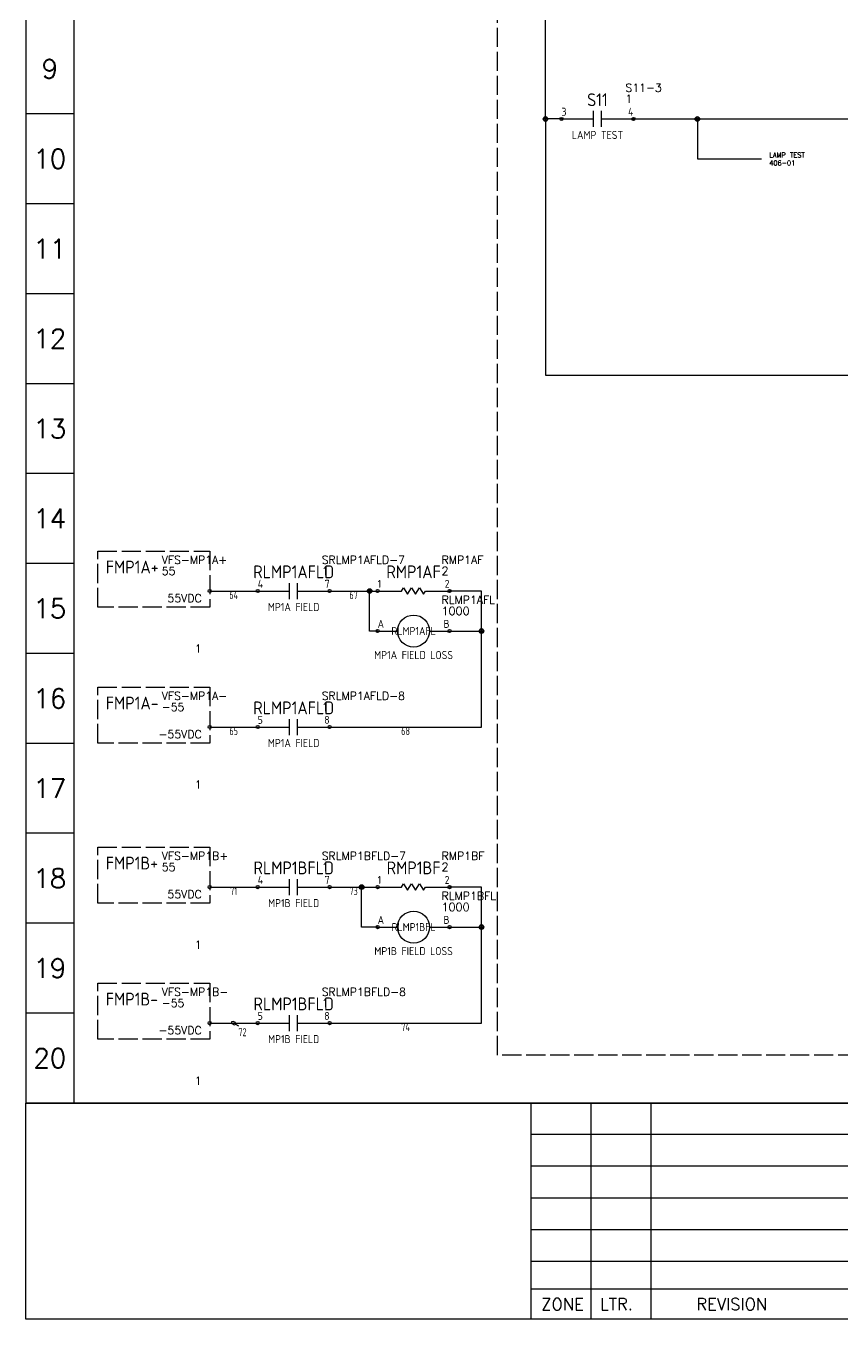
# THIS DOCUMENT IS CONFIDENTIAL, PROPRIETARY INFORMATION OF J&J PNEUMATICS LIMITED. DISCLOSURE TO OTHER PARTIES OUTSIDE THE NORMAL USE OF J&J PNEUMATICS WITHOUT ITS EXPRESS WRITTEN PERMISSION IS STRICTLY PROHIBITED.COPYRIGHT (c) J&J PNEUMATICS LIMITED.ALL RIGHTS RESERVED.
# Model space of a CAD drawing. Header units: millimetres. Extents: x 0 to 1020, y 0 to 646.
# Drawn here: x 0 to 255.3, y 0 to 404.1 of the extents above; entities that cross this region are included whole.
import ezdxf
from ezdxf.enums import TextEntityAlignment as Align

# ---------------------------------------------------------------- set-up
doc = ezdxf.new("R2010")
doc.units = ezdxf.units.MM
doc.header["$LTSCALE"] = 0.5
doc.linetypes.add('ACAD_ISO02W100', pattern=[15, 12, -3])
for name, color, linetype in [('LOCBOX', 7, 'ACAD_ISO02W100'), ('NETLIST', 50, 'Continuous'), ('OUTLINE_0', 7, 'Continuous'), ('OUTLINE_GRID', 7, 'Continuous'), ('SYMS', 7, 'Continuous'), ('WIRENO', 7, 'Continuous'), ('WIRES', 7, 'Continuous')]:
    doc.layers.add(name, color=color, linetype=linetype)
doc.styles.get("Standard").update_dxf_attribs({"font": 'txt.shx', "bigfont": 'gbcbig.shx'})
doc.styles.add('WD', font='romans.shx', dxfattribs={"bigfont": 'gbcbig.shx'})
doc.styles.add('WD_IEC', font='isocp2.shx', dxfattribs={"width": 0.9, "height": 4})

# ---------------------------------------------------------------- blocks, each defined once
blk = doc.blocks.new('CONTRELEC 2016 BLOCK')
for p, q in [((131.63, 68.75), (131.63, 12.5)), ((147.26, 68.75), (147.26, 12.5)), ((162.88, 68.75), (162.88, 12.5)), ((362.88, 60.54), (131.63, 60.54)), ((362.88, 52.29), (131.63, 52.29)), ((362.88, 44.04), (131.63, 44.04)), ((362.88, 35.79), (131.63, 35.79)), ((362.88, 27.54), (131.63, 27.54)), ((362.88, 20.29), (131.63, 20.29))]:
    blk.add_line(p, q)
blk.add_lwpolyline([(0, 68.75), (850, 68.75), (850, 12.5), (0, 12.5)], close=True)
at = {"layer": 'OUTLINE_0'}
for s, p in [('ZONE', (134.3, 14.8)), ('LTR.', (149.63, 14.83)), ('REVISION', (174.72, 14.83))]:
    blk.add_text(s, height=3.125, dxfattribs=at).set_placement(p)
at = {"layer": 'OUTLINE_0', "style": 'WD'}
for tag, height, p in [('EDBY', 3, (553.37, 56.41)), ('EDDATE', 3, (575, 56.41)), ('DWGDESC1', 5, (644.66, 57.89)), ('CKBY', 3, (553.37, 48.16)), ('CKDATE', 3, (575, 48.16)), ('DWGDESC2', 5, (645.03, 47.96)), ('DWGDESC3', 5, (645.15, 37.57)), ('PROJDESC', 5, (642.81, 17.97)), ('REVISION', 3, (835.28, 16.64))]:
    blk.add_attdef(tag, text='', height=height, dxfattribs=at).set_placement(p, align=Align.MIDDLE_CENTER)
blk.add_attdef('DWGNO', text='', height=5, dxfattribs=at).set_placement((782.6, 33.58), align=Align.MIDDLE_RIGHT)
blk.add_attdef('SHEETNO', text='', height=5, dxfattribs=at).set_placement((788, 33.58), align=Align.MIDDLE_LEFT)
for tag, p, height in [('FILENAME', (721.45, 22.05), 3), ('SCALE', (725.62, 15.05), 3), ('SH', (776.35, 15.29), 3), ('NSH', (796.5, 15.11), 3.12)]:
    blk.add_attdef(tag, p, '', height=height, dxfattribs=at)
at = {"layer": 'OUTLINE_0', "style": 'WD', "flags": 1}
blk.add_attdef('WD_TB', (567.05, 15.25), '', height=3, dxfattribs=at)
blk = doc.blocks.new('2010 Grid')
at = {"layer": 'OUTLINE_GRID'}
for p, q in [((0, 481.25), (0, 0)), ((12.5, 468.31), (12.5, 0)), ((12.5, 257.57), (0, 257.57)), ((12.5, 234.15), (0, 234.15)), ((12.5, 210.74), (0, 210.74)), ((12.5, 187.32), (0, 187.32)), ((12.5, 163.91), (0, 163.91)), ((12.5, 140.49), (0, 140.49)), ((12.5, 117.08), (0, 117.08)), ((12.5, 93.66), (0, 93.66)), ((12.5, 70.25), (0, 70.25)), ((12.5, 46.83), (0, 46.83)), ((12.5, 23.42), (0, 23.42)), ((850, 0), (0, 0))]:
    blk.add_line(p, q, dxfattribs=at)
at = {"layer": 'OUTLINE_GRID', "char_height": 5, "width": 17.7556, "attachment_point": 5}
for s, insert in [('9', (6.25, 269.28)), ('10', (6.25, 245.86)), ('11', (6.25, 222.44)), ('12', (6.25, 199.03)), ('13', (6.25, 175.61)), ('14', (6.25, 152.2)), ('15', (6.25, 128.78)), ('16', (6.25, 105.37)), ('17', (6.25, 81.95)), ('18', (6.25, 58.54)), ('19', (6.25, 35.12)), ('20', (6.25, 11.71))]:
    blk.add_mtext(s, dxfattribs=dict(at, insert=insert))
blk = doc.blocks.new('CONTACT-NO')
for p, q in [((2.5, 0), (12.5, 0)), ((12.5, -2.5), (12.5, 2.5)), ((15, -2.5), (15, 2.5)), ((15, 0), (25, 0))]:
    blk.add_line(p, q)
for centre in [(2.5, 0), (25, 0)]:
    blk.add_circle(centre, 0.5)
at = {"style": 'WD_IEC', "flags": 1}
blk.add_attdef('LOC', text='', height=4, dxfattribs=at).set_placement((13.75, 11), align=Align.MIDDLE_CENTER)
at = {"style": 'WD_IEC'}
for tag, height, p in [('TAG1', 4, (13.75, 6)), ('DESC1', 2.5, (13.75, -5))]:
    blk.add_attdef(tag, text='', height=height, dxfattribs=at).set_placement(p, align=Align.MIDDLE_CENTER)
for tag, p, height, flags in [('X4TERM01', (2.5, 0), 0.64, 1), ('TERM01', (2.5, 1), 2.5, 8), ('X1TERM02', (25, 0), 0.64, 1)]:
    blk.add_attdef(tag, p, '', height=height, dxfattribs=dict(at, flags=flags))
at = {"style": 'WD_IEC', "flags": 8}
blk.add_attdef('TERM02', text='', height=2.5, dxfattribs=at).set_placement((25, 1), align=Align.RIGHT)
at = {"layer": 'NETLIST'}
for tag, p, height in [('NETTAG', (22.5, 8.5), 2.5), ('NETVALUE', (22.5, 5), 2.56)]:
    blk.add_attdef(tag, p, '', height=height, dxfattribs=at)
blk = doc.blocks.new('WDDOT')
for radius in [0.72, 0.449, 0.223]:
    blk.add_circle((0, 0), radius)
blk = doc.blocks.new('DCM-1')
at = {"linetype": 'ACAD_ISO02W100'}
blk.add_lwpolyline([(-35, 12.5), (0, 12.5), (0, -5), (-35, -5)], close=True, dxfattribs=at)
blk.add_circle((0, 0), 0.5)
at = {"style": 'WD_IEC'}
for tag, height, flags, p in [('LOC', 4, 1, (-32.5, 14.5)), ('DESC1', 3, 9, (-32.5, 2.5))]:
    blk.add_attdef(tag, text='', height=height, dxfattribs=dict(at, flags=flags)).set_placement(p, align=Align.MIDDLE_LEFT)
blk.add_attdef('TAG1', text='', height=4, dxfattribs=at).set_placement((-32.5, 7.5), align=Align.MIDDLE_LEFT)
at = {"style": 'WD_IEC', "flags": 1}
blk.add_attdef('X1TERM01', (0, 0), '', height=0.5, dxfattribs=at)
blk.add_attdef('TERMDESC01', text='', height=2.5).set_placement((-2.5, -1), align=Align.TOP_RIGHT)
blk.add_attdef('TERM01', text='', height=2.5).set_placement((-2.5, -20), align=Align.BOTTOM_RIGHT)
at = {"layer": 'NETLIST'}
for tag, p in [('NETTAG', (-15, 8.5)), ('NETVALUE', (-15, 5))]:
    blk.add_attdef(tag, p, '', height=2.5, dxfattribs=at)
blk = doc.blocks.new('RESISTOR-1')
for p, q in [((0, 0), (7.5, 0)), ((7.5, 0), (8.12, 1)), ((8.12, 1), (9.38, -1)), ((9.38, -1), (10.62, 1)), ((10.62, 1), (11.88, -1)), ((11.88, -1), (13.12, 1)), ((13.12, 1), (14.38, -1)), ((14.38, -1), (15, 0)), ((15, 0), (22.5, 0))]:
    blk.add_line(p, q)
for centre in [(0, 0), (22.5, 0)]:
    blk.add_circle(centre, 0.5)
at = {"style": 'WD_IEC', "flags": 1}
blk.add_attdef('LOC', text='', height=4, dxfattribs=at).set_placement((11.25, 11), align=Align.MIDDLE_CENTER)
at = {"style": 'WD_IEC'}
for tag, height, p in [('TAG1', 4, (11.25, 6)), ('DESC1', 2.5, (10.75, -3))]:
    blk.add_attdef(tag, text='', height=height, dxfattribs=at).set_placement(p, align=Align.MIDDLE_CENTER)
for tag, p, height, flags in [('X4TERM01', (0, 0), 0.64, 1), ('TERM01', (0, 1), 2.5, 8), ('X1TERM02', (22.5, 0), 0.64, 1)]:
    blk.add_attdef(tag, p, '', height=height, dxfattribs=dict(at, flags=flags))
at = {"style": 'WD_IEC', "flags": 8}
blk.add_attdef('TERM02', text='', height=2.5, dxfattribs=at).set_placement((22.5, 1), align=Align.RIGHT)
at = {"layer": 'NETLIST'}
for tag, p, height in [('NETTAG', (20, 8.5), 2.5), ('NETVALUE', (20, 5), 2.56)]:
    blk.add_attdef(tag, p, '', height=height, dxfattribs=at)
blk = doc.blocks.new('WD_WNH2')
at = {"linetype": 'Continuous', "style": 'WD_IEC', "width": 0.8}
blk.add_attdef('WIRENO', text='', height=2.5, dxfattribs=at).set_placement((0, 0), align=Align.TOP_CENTER)
at = {"style": 'WD_IEC', "flags": 1}
for tag, p in [('W02USER', (0, -1.21)), ('W03USER', (0, -1.33)), ('W04USER', (0, -1.46)), ('W05USER', (0, -1.58)), ('W06USER', (0, -1.71)), ('W07USER', (0, -1.83)), ('W08USER', (0, -1.96)), ('W09USER', (0, -2.08)), ('W01USER', (0, -1.08)), ('W10USER', (0, -2.21))]:
    blk.add_attdef(tag, text='', height=0.08, dxfattribs=at).set_placement(p, align=Align.CENTER)
blk = doc.blocks.new('CONTACTOR-H')
for p, q in [((0, 0), (6.25, 0)), ((16.25, 0), (22.5, 0))]:
    blk.add_line(p, q)
for centre, radius in [((11.25, 0), 5), ((0, 0), 0.5), ((22.5, 0), 0.5)]:
    blk.add_circle(centre, radius)
at = {"style": 'WD_IEC', "flags": 1}
blk.add_attdef('LOC', text='', height=4, dxfattribs=at).set_placement((11.25, 8.5), align=Align.MIDDLE_CENTER)
at = {"style": 'WD_IEC'}
for tag, p, height, flags in [('X4TERM01', (0, 0), 0.64, 1), ('TERM01', (0, 1), 2.5, 8), ('X1TERM02', (22.5, 0), 0.64, 1)]:
    blk.add_attdef(tag, p, '', height=height, dxfattribs=dict(at, flags=flags))
for tag, height, p in [('TAG1', 4, (11.25, 0)), ('DESC1', 2.5, (11.25, -7.5))]:
    blk.add_attdef(tag, text='', height=height, dxfattribs=at).set_placement(p, align=Align.MIDDLE_CENTER)
at = {"style": 'WD_IEC', "flags": 8}
blk.add_attdef('TERM02', text='', height=2.5, dxfattribs=at).set_placement((22.5, 1), align=Align.RIGHT)
at = {"layer": 'NETLIST'}
for tag, p, height in [('NETTAG', (20, 8.5), 2.5), ('NETVALUE', (20, 5), 2.56)]:
    blk.add_attdef(tag, p, '', height=height, dxfattribs=at)

msp = doc.modelspace()

# ---------------------------------------------------------------- linework, layer by layer
at = {"layer": 'LOCBOX'}
msp.add_lwpolyline([(147.5, 615), (492.5, 615), (492.5, 82.5), (147.5, 82.5)], close=True, dxfattribs=at)
at = {"layer": 'WIRENO'}
msp.add_lwpolyline([(66.65, 91.55), (65.69, 92.1), (65.54, 92.65), (64.85, 93.04), (64.31, 92.9), (64.46, 92.35), (65.15, 91.96), (65.42, 92.03)], dxfattribs=at)
at = {"layer": 'WIRES'}
for p, q in [((162.5, 375), (162.5, 582.5)), ((167.5, 375), (162.5, 375)), ((162.5, 375), (162.5, 295)), ((190, 375), (360, 375)), ((210, 375), (210, 362.5)), ((210, 362.5), (230, 362.5)), ((162.5, 295), (332.5, 295)), ((57.5, 227.5), (72.5, 227.5)), ((95, 227.5), (110, 227.5)), ((107.5, 215), (107.5, 227.5)), ((142.5, 227.5), (132.5, 227.5)), ((142.5, 185), (142.5, 227.5)), ((110, 215), (107.5, 215)), ((132.5, 215), (142.5, 215)), ((57.5, 185), (72.5, 185)), ((95, 185), (142.5, 185)), ((57.5, 135), (72.5, 135)), ((95, 135), (110, 135)), ((105, 122.5), (105, 135)), ((142.5, 135), (132.5, 135)), ((142.5, 92.5), (142.5, 135)), ((110, 122.5), (105, 122.5)), ((132.5, 122.5), (142.5, 122.5)), ((57.5, 92.5), (72.5, 92.5)), ((95, 92.5), (142.5, 92.5))]:
    msp.add_line(p, q, dxfattribs=at)

# ---------------------------------------------------------------- block references
at = {"xscale": 1.2, "yscale": 1.2, "zscale": 1.2}
for name, p in [('2010 Grid', (0, 67.5)), ('CONTRELEC 2016 BLOCK', (0, -15))]:
    msp.add_blockref(name, p, dxfattribs=at)
ref = msp.add_blockref('CONTACT-NO', (165, 375))
ref.add_attrib('NETTAG', 'S11-3', (187.5, 383.5), dxfattribs={"layer": 'NETLIST', "height": 2.5})
ref.add_attrib('NETVALUE', '1', (187.5, 380), dxfattribs={"layer": 'NETLIST', "height": 2.56})
ref.add_attrib('TAG1', 'S11', dxfattribs={"height": 4, "style": 'WD_IEC'}).set_placement((178.75, 381), align=Align.MIDDLE_CENTER)
ref.add_attrib('DESC1', 'LAMP TEST', dxfattribs={"height": 2.5, "style": 'WD_IEC'}).set_placement((178.75, 370), align=Align.MIDDLE_CENTER)
ref.add_attrib('TERM01', '3', (167.5, 376), dxfattribs={"height": 2.5, "style": 'WD_IEC'})
ref.add_attrib('TERM02', '4', dxfattribs={"height": 2.5, "style": 'WD_IEC'}).set_placement((190, 376), align=Align.RIGHT)
for p, values in [((57.5, 227.5), {'NETVALUE': '55', 'NETTAG': 'VFS-MP1A+', 'TERM01': '1', 'TAG1': 'FMP1A+', 'TERMDESC01': '55VDC'}), ((57.5, 185), {'NETVALUE': '-55', 'NETTAG': 'VFS-MP1A-', 'TERM01': '1', 'TAG1': 'FMP1A-', 'TERMDESC01': '-55VDC'}), ((57.5, 135), {'NETVALUE': '55', 'NETTAG': 'VFS-MP1B+', 'TERM01': '1', 'TAG1': 'FMP1B+', 'TERMDESC01': '55VDC'}), ((57.5, 92.5), {'NETVALUE': '-55', 'NETTAG': 'VFS-MP1B-', 'TERM01': '1', 'TAG1': 'FMP1B-', 'TERMDESC01': '-55VDC'})]:
    msp.add_blockref('DCM-1', p).add_auto_attribs(values)
ref = msp.add_blockref('CONTACT-NO', (70, 227.5))
ref.add_attrib('NETTAG', 'SRLMP1AFLD-7', (92.5, 236), dxfattribs={"layer": 'NETLIST', "height": 2.5})
ref.add_attrib('NETVALUE', '1', (92.5, 232.5), dxfattribs={"layer": 'NETLIST', "height": 2.56})
ref.add_attrib('TAG1', 'RLMP1AFLD', dxfattribs={"height": 4, "style": 'WD_IEC'}).set_placement((83.75, 233.5), align=Align.MIDDLE_CENTER)
ref.add_attrib('DESC1', 'MP1A FIELD', dxfattribs={"height": 2.5, "style": 'WD_IEC'}).set_placement((83.75, 222.5), align=Align.MIDDLE_CENTER)
ref.add_attrib('TERM01', '4', (72.5, 228.5), dxfattribs={"height": 2.5, "style": 'WD_IEC'})
ref.add_attrib('TERM02', '7', dxfattribs={"height": 2.5, "style": 'WD_IEC'}).set_placement((95, 228.5), align=Align.RIGHT)
ref = msp.add_blockref('RESISTOR-1', (110, 227.5))
ref.add_attrib('NETTAG', 'RMP1AF', (130, 236), dxfattribs={"layer": 'NETLIST', "height": 2.5})
ref.add_attrib('NETVALUE', '2', (130, 232.5), dxfattribs={"layer": 'NETLIST', "height": 2.56})
ref.add_attrib('TAG1', 'RMP1AF', dxfattribs={"height": 4, "style": 'WD_IEC'}).set_placement((121.25, 233.5), align=Align.MIDDLE_CENTER)
ref.add_attrib('TERM01', '1', (110, 228.5), dxfattribs={"height": 2.5, "style": 'WD_IEC'})
ref.add_attrib('TERM02', '2', dxfattribs={"height": 2.5, "style": 'WD_IEC'}).set_placement((132.5, 228.5), align=Align.RIGHT)
ref = msp.add_blockref('CONTACTOR-H', (110, 215))
ref.add_attrib('TERM02', 'B', dxfattribs={"height": 2.5, "style": 'WD_IEC'}).set_placement((132.5, 216), align=Align.RIGHT)
ref.add_attrib('TERM01', 'A', (110, 216), dxfattribs={"height": 2.5, "style": 'WD_IEC'})
ref.add_attrib('DESC1', 'MP1A FIELD LOSS', dxfattribs={"height": 2.5, "style": 'WD_IEC'}).set_placement((121.25, 207.5), align=Align.MIDDLE_CENTER)
ref.add_attrib('TAG1', 'RLMP1AFL', dxfattribs={"height": 2.5, "style": 'WD_IEC'}).set_placement((121.25, 215), align=Align.MIDDLE_CENTER)
ref.add_attrib('NETVALUE', '1000', (130, 220), dxfattribs={"layer": 'NETLIST', "height": 2.56})
ref.add_attrib('NETTAG', 'RLMP1AFL', (130, 223.5), dxfattribs={"layer": 'NETLIST', "height": 2.5})
ref = msp.add_blockref('CONTACT-NO', (70, 185))
ref.add_attrib('NETTAG', 'SRLMP1AFLD-8', (92.5, 193.5), dxfattribs={"layer": 'NETLIST', "height": 2.5})
ref.add_attrib('NETVALUE', '1', (92.5, 190), dxfattribs={"layer": 'NETLIST', "height": 2.56})
ref.add_attrib('TAG1', 'RLMP1AFLD', dxfattribs={"height": 4, "style": 'WD_IEC'}).set_placement((83.75, 191), align=Align.MIDDLE_CENTER)
ref.add_attrib('DESC1', 'MP1A FIELD', dxfattribs={"height": 2.5, "style": 'WD_IEC'}).set_placement((83.75, 180), align=Align.MIDDLE_CENTER)
ref.add_attrib('TERM01', '5', (72.5, 186), dxfattribs={"height": 2.5, "style": 'WD_IEC'})
ref.add_attrib('TERM02', '8', dxfattribs={"height": 2.5, "style": 'WD_IEC'}).set_placement((95, 186), align=Align.RIGHT)
ref = msp.add_blockref('CONTACT-NO', (70, 135))
ref.add_attrib('NETTAG', 'SRLMP1BFLD-7', (92.5, 143.5), dxfattribs={"layer": 'NETLIST', "height": 2.5})
ref.add_attrib('NETVALUE', '1', (92.5, 140), dxfattribs={"layer": 'NETLIST', "height": 2.56})
ref.add_attrib('TAG1', 'RLMP1BFLD', dxfattribs={"height": 4, "style": 'WD_IEC'}).set_placement((83.75, 141), align=Align.MIDDLE_CENTER)
ref.add_attrib('DESC1', 'MP1B FIELD', dxfattribs={"height": 2.5, "style": 'WD_IEC'}).set_placement((83.75, 130), align=Align.MIDDLE_CENTER)
ref.add_attrib('TERM01', '4', (72.5, 136), dxfattribs={"height": 2.5, "style": 'WD_IEC'})
ref.add_attrib('TERM02', '7', dxfattribs={"height": 2.5, "style": 'WD_IEC'}).set_placement((95, 136), align=Align.RIGHT)
ref = msp.add_blockref('RESISTOR-1', (110, 135))
ref.add_attrib('NETTAG', 'RMP1BF', (130, 143.5), dxfattribs={"layer": 'NETLIST', "height": 2.5})
ref.add_attrib('NETVALUE', '2', (130, 140), dxfattribs={"layer": 'NETLIST', "height": 2.56})
ref.add_attrib('TAG1', 'RMP1BF', dxfattribs={"height": 4, "style": 'WD_IEC'}).set_placement((121.25, 141), align=Align.MIDDLE_CENTER)
ref.add_attrib('TERM01', '1', (110, 136), dxfattribs={"height": 2.5, "style": 'WD_IEC'})
ref.add_attrib('TERM02', '2', dxfattribs={"height": 2.5, "style": 'WD_IEC'}).set_placement((132.5, 136), align=Align.RIGHT)
ref = msp.add_blockref('CONTACTOR-H', (110, 122.5))
ref.add_attrib('TERM02', 'B', dxfattribs={"height": 2.5, "style": 'WD_IEC'}).set_placement((132.5, 123.5), align=Align.RIGHT)
ref.add_attrib('TERM01', 'A', (110, 123.5), dxfattribs={"height": 2.5, "style": 'WD_IEC'})
ref.add_attrib('DESC1', 'MP1B FIELD LOSS', dxfattribs={"height": 2.5, "style": 'WD_IEC'}).set_placement((121.25, 115), align=Align.MIDDLE_CENTER)
ref.add_attrib('TAG1', 'RLMP1BFL', dxfattribs={"height": 2.5, "style": 'WD_IEC'}).set_placement((121.25, 122.5), align=Align.MIDDLE_CENTER)
ref.add_attrib('NETVALUE', '1000', (130, 127.5), dxfattribs={"layer": 'NETLIST', "height": 2.56})
ref.add_attrib('NETTAG', 'RLMP1BFL', (130, 131), dxfattribs={"layer": 'NETLIST', "height": 2.5})
ref = msp.add_blockref('CONTACT-NO', (70, 92.5))
ref.add_attrib('NETTAG', 'SRLMP1BFLD-8', (92.5, 101), dxfattribs={"layer": 'NETLIST', "height": 2.5})
ref.add_attrib('NETVALUE', '1', (92.5, 97.5), dxfattribs={"layer": 'NETLIST', "height": 2.56})
ref.add_attrib('TAG1', 'RLMP1BFLD', dxfattribs={"height": 4, "style": 'WD_IEC'}).set_placement((83.75, 98.5), align=Align.MIDDLE_CENTER)
ref.add_attrib('DESC1', 'MP1B FIELD', dxfattribs={"height": 2.5, "style": 'WD_IEC'}).set_placement((83.75, 87.5), align=Align.MIDDLE_CENTER)
ref.add_attrib('TERM01', '5', (72.5, 93.5), dxfattribs={"height": 2.5, "style": 'WD_IEC'})
ref.add_attrib('TERM02', '8', dxfattribs={"height": 2.5, "style": 'WD_IEC'}).set_placement((95, 93.5), align=Align.RIGHT)
at = {"layer": 'SYMS'}
for p in [(162.5, 375), (210, 375), (107.5, 227.5), (142.5, 215), (105, 135), (142.5, 122.5)]:
    msp.add_blockref('WDDOT', p, dxfattribs=at)
at = {"layer": 'WIRENO'}
ref = msp.add_blockref('WD_WNH2', (65, 227.5), dxfattribs=at)
ref.add_attrib('WIRENO', '64', dxfattribs={"linetype": 'Continuous', "height": 2.5, "style": 'WD_IEC', "width": 0.8}).set_placement((65, 227.5), align=Align.TOP_CENTER)
ref = msp.add_blockref('WD_WNH2', (102.5, 227.5), dxfattribs=at)
ref.add_attrib('WIRENO', '67', dxfattribs={"linetype": 'Continuous', "height": 2.5, "style": 'WD_IEC', "width": 0.8}).set_placement((102.5, 227.5), align=Align.TOP_CENTER)
ref = msp.add_blockref('WD_WNH2', (65, 185), dxfattribs=at)
ref.add_attrib('WIRENO', '65', dxfattribs={"linetype": 'Continuous', "height": 2.5, "style": 'WD_IEC', "width": 0.8}).set_placement((65, 185), align=Align.TOP_CENTER)
ref = msp.add_blockref('WD_WNH2', (118.75, 185), dxfattribs=at)
ref.add_attrib('WIRENO', '68', dxfattribs={"linetype": 'Continuous', "height": 2.5, "style": 'WD_IEC', "width": 0.8}).set_placement((118.75, 185), align=Align.TOP_CENTER)
ref = msp.add_blockref('WD_WNH2', (65, 135), dxfattribs=at)
ref.add_attrib('WIRENO', '71', dxfattribs={"linetype": 'Continuous', "height": 2.5, "style": 'WD_IEC', "width": 0.8}).set_placement((65, 135), align=Align.TOP_CENTER)
ref = msp.add_blockref('WD_WNH2', (102.5, 135), dxfattribs=at)
ref.add_attrib('WIRENO', '73', dxfattribs={"linetype": 'Continuous', "height": 2.5, "style": 'WD_IEC', "width": 0.8}).set_placement((102.5, 135), align=Align.TOP_CENTER)
ref = msp.add_blockref('WD_WNH2', (65, 92.5), dxfattribs=at)
ref.add_attrib('WIRENO', '72', dxfattribs={"linetype": 'Continuous', "height": 2.5, "style": 'WD_IEC', "width": 0.8}).set_placement((67.75, 90.91), align=Align.TOP_CENTER)
ref = msp.add_blockref('WD_WNH2', (118.75, 92.5), dxfattribs=at)
ref.add_attrib('WIRENO', '74', dxfattribs={"linetype": 'Continuous', "height": 2.5, "style": 'WD_IEC', "width": 0.8}).set_placement((118.75, 92.5), align=Align.TOP_CENTER)

# ---------------------------------------------------------------- texts
at = {"insert": (232.5, 362.5), "char_height": 1.5, "attachment_point": 4}
msp.add_mtext_dynamic_manual_height_columns('LAMP TEST 406-01', width=19.176, gutter_width=0.5, heights=[4], dxfattribs=at)

doc.saveas('drawing.dxf')
